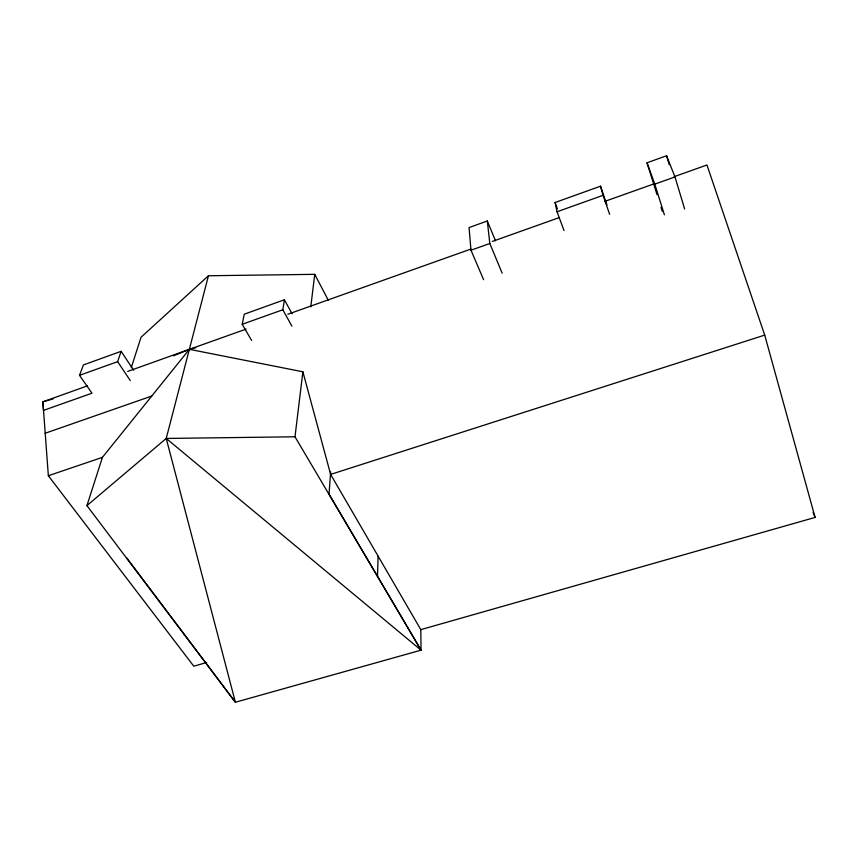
<?xml version="1.0" encoding="UTF-8"?>
<svg xmlns="http://www.w3.org/2000/svg" width="858" height="858" viewBox="0 0 858 858"><rect width="100%" height="100%" fill="white"/><g stroke="black" fill="none" stroke-linecap="round" stroke-linejoin="round"><path stroke-width="1.29" d="M246.16 329.097L189.361 349.324L102.434 457.346L86.926 505.619L235.392 702.241L421.042 650.16L329.043 494.101L330.662 471.75M377.509 576.319L378.088 556.113M302.885 371.793L330.62 474.41L420.806 629.643L421.042 650.16L294.991 436.786L302.885 371.793L189.361 349.324L127.67 371.428M310.789 306.789L314.736 274.335L208.451 275.75L141.044 337.248L131.274 367.642M291.913 326.179L282.829 309.759L284.395 299.764L244.262 314.189L242.213 324.281L251.619 340.444M126.93 558.183L235.392 702.241L166.227 438.449L208.451 275.75M87.452 385.843L42.9 401.812L43.458 410.403L91.988 393.211L79.504 375.332L117.621 361.658L121.128 351.319L133.687 370.248M79.504 375.332L83.441 364.918L121.128 351.319M86.926 505.619L166.227 438.449L294.991 436.786M173.413 355.834L189.361 349.324L195.796 347.737M657.024 194.669L647.018 162.806L666.559 155.759L674.989 176.941L684.63 208.955M495.484 240.787L487.312 220.989L469.058 227.563L470.967 250.204L483.612 279.697M564.017 230.534L557.035 211.765L555.083 202.509L600.503 186.186L607.003 205.148M242.213 324.281L282.829 309.759M557.035 211.765L603.077 195.313L600.503 186.186M287.827 314.253L470.881 249.067M492.342 241.43L559.244 217.6M604.697 201.416L653.935 183.88M674.131 176.684L706.949 164.993L764.714 335.103L815.1 517.428L420.806 629.643M664.392 214.779L654.783 184.127L674.989 176.941M470.967 250.204L489.811 243.5L487.312 220.989M45.077 433.29L151.78 396.031M53.024 398.97L42.9 401.812L48.348 475.729L102.434 457.346M330.62 474.41L764.714 335.103M206.66 662.494L193.811 666.226L48.348 475.729M166.227 438.449L421.042 650.16M117.621 361.658L130.287 380.577M284.395 299.764L292.117 313.835M314.736 274.335L328.26 300.171M489.811 243.5L502.177 273.187M813.094 512.462L815.1 517.428M555.083 202.509L557.41 208.784M647.018 162.806L654.783 184.127M603.077 195.313L609.609 214.307M661.025 207.411L662.226 211.24M666.559 155.759L669.261 164.704"/></g></svg>
